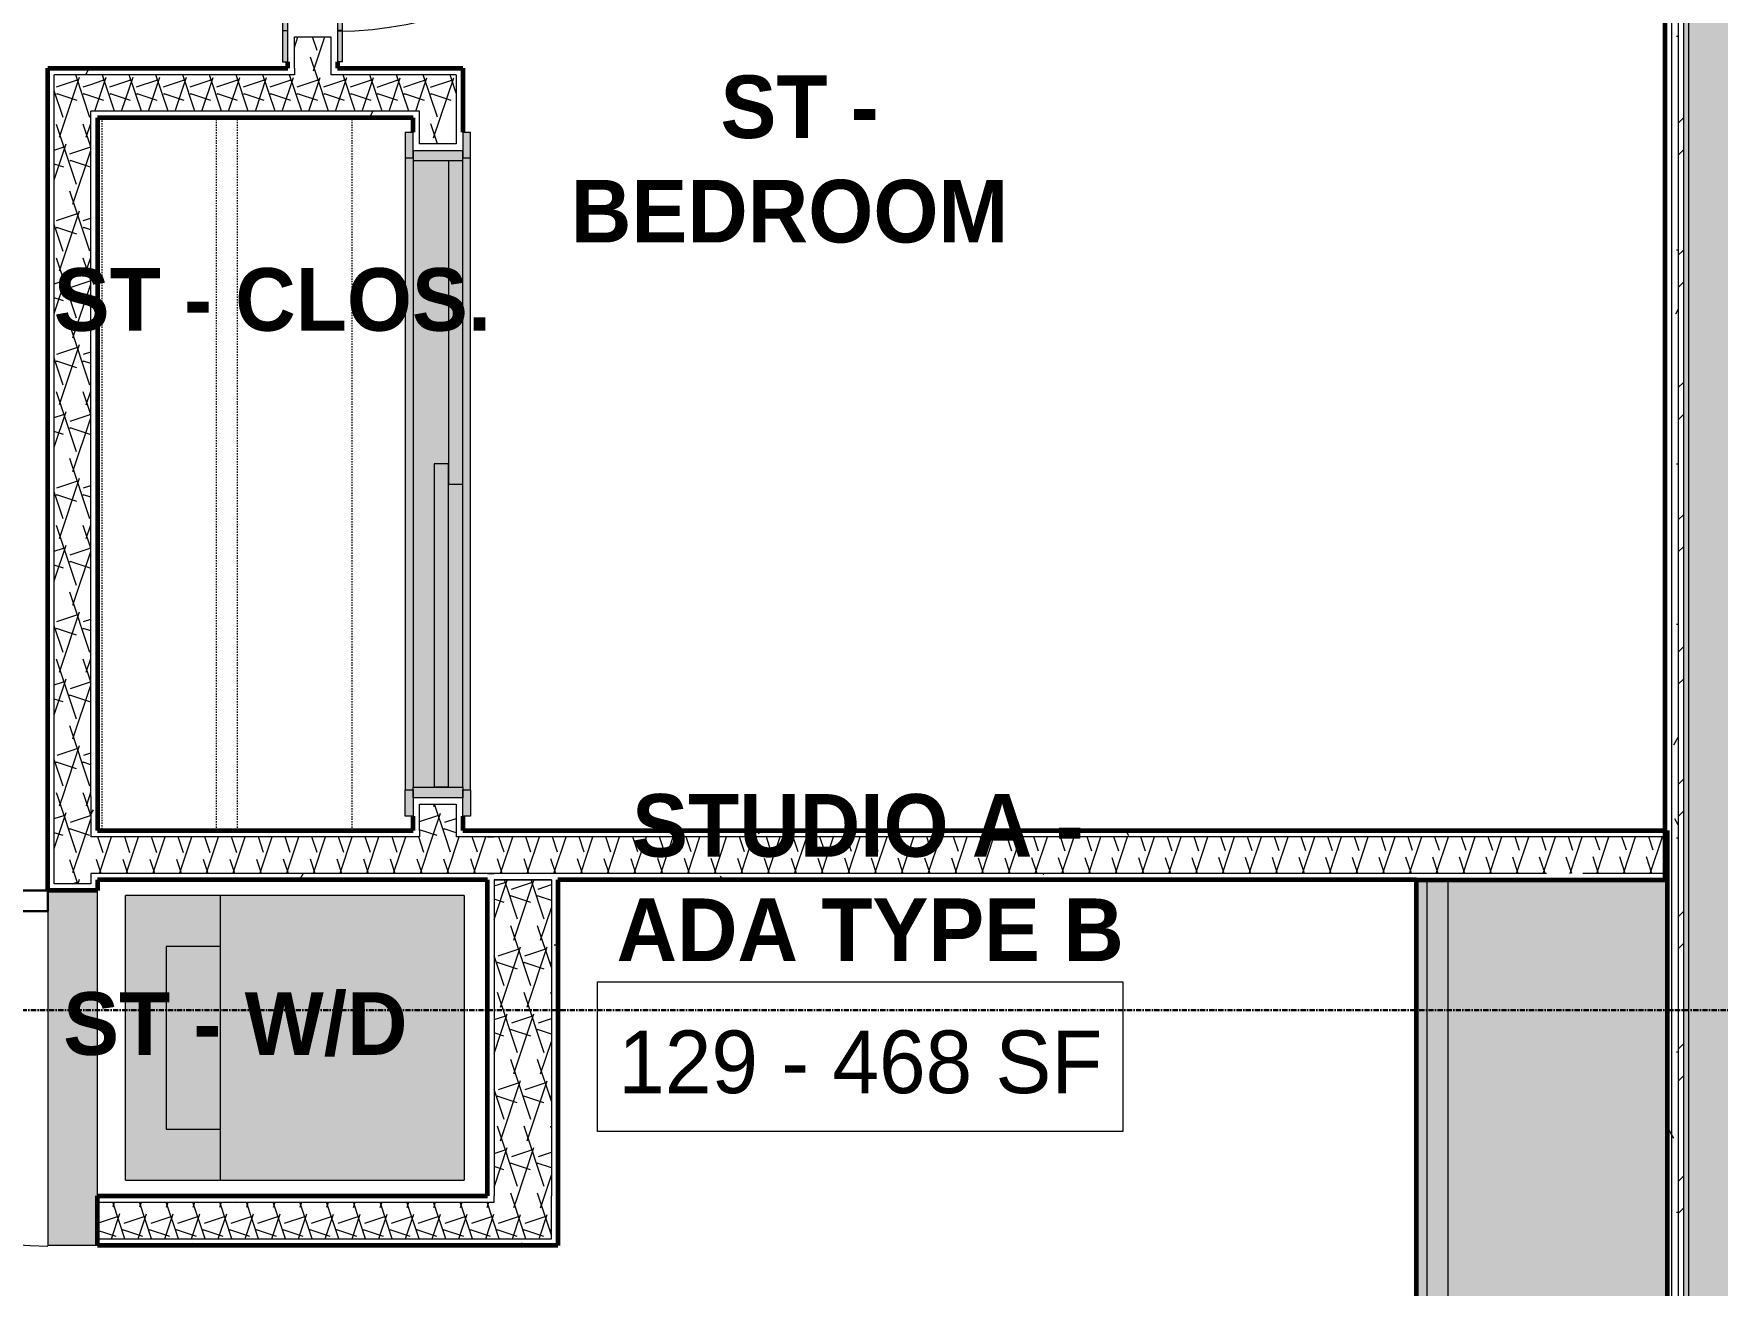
# Model space of a CAD drawing. Header units: inches. Extents: x -4110 to -1807, y 9775 to 11251.
# Drawn here: x -3096.2 to -2935, y 10140.8 to 10260.7 of the extents above; entities that cross this region are included whole.
import ezdxf

# ---------------------------------------------------------------- set-up
doc = ezdxf.new("R2010")
doc.units = ezdxf.units.IN
doc.header["$MEASUREMENT"] = 0
doc.linetypes.add('Dash', pattern=[0.25, 0.125, -0.125])
doc.linetypes.add('Grid Line 1_2_', pattern=[0.8749999999999999, 0.4999999999999999, -0.125, 0.125, -0.125])
for name, color, linetype, lineweight in [('0-1', 7, 'Continuous', 5), ('0-2', 7, 'Continuous', 9), ('A-AREA-IDEN', 2, 'Continuous', 9), ('A-DOOR', 31, 'Continuous', 18), ('A-DOOR-3', 7, 'Continuous', 9), ('A-DOOR-4', 50, 'Continuous', 30), ('A-DOOR-FRAM-1', 31, 'Continuous', 18), ('A-DOOR-FRAM-2', 7, 'Continuous', 9), ('A-WALL', 113, 'Continuous', 18), ('A-WALL-1', 8, 'Continuous', 5), ('A-WALL-5', 250, 'Continuous', 60), ('A-WALL-6', 10, 'Continuous', 18), ('A-WALL-PATT-1', 7, 'Continuous', 9), ('A-WALL-PATT-2', 253, 'Continuous', 9), ('A-WALL-PATT-4', 111, 'Continuous', 9), ('I-WALL-4', 2, 'Continuous', 5), ('I-WALL-5', 2, 'Continuous', 60), ('P-SANR-FIXT-1', 135, 'Continuous', 9), ('P-SANR-FIXT-2', 7, 'Continuous', 9), ('Q-CASE-1', 7, 'Continuous', 9), ('Q-CASE-6', 253, 'Continuous', 9), ('Q-CASE-7', 250, 'Continuous', 60), ('Q-CASE-HDLN-1', 7, 'Dash', 9), ('S-GRID-1', 1, 'Grid Line 1_2_', 30)]:
    doc.layers.add(name, color=color, linetype=linetype, lineweight=lineweight)
doc.styles.add('Century Gothic', font='ufonts.com_century-gothic.ttf', dxfattribs={"height": 5.999999999999996})
doc.styles.add('Century Gothic_B', font='GOTHICB.TTF', dxfattribs={"height": 5.999999999999996})
pattern_1 = [(0, (0, 0), (20.48, 5.12), [0.845, -14.515, 0.845, -14.515, -81.92]), (0, (0, 0), (20.48, 5.12), [-30.72, 0.845, -29.875, 0.845, -14.515, -35.84]), (0, (0, 0), (20.48, 5.12), [-76.8, 0.845, -9.395, 0.845, -24.755]), (120, (7.68, 2.56), (-14.67405006737632, 15.1762002695053), [0.8449999999999999, -14.515, 0.8449999999999999, -14.515, -81.91999999999999]), (120, (7.68, 2.56), (-14.67405006737632, 15.1762002695053), [-30.72, 0.8449999999999999, -29.875, 0.8449999999999999, -14.515, -35.84]), (120, (7.68, 2.56), (-14.67405006737632, 15.1762002695053), [-76.79999999999998, 0.8449999999999999, -9.394999999999998, 0.8449999999999999, -24.755]), (240, (10.24, 12.8), (-5.805949932623669, -20.2962002695053), [0.845, -14.515, 0.845, -14.515, -81.92]), (240, (10.24, 12.8), (-5.805949932623669, -20.2962002695053), [-30.72, 0.845, -29.875, 0.845, -14.515, -35.84]), (240, (10.24, 12.8), (-5.805949932623669, -20.2962002695053), [-76.8, 0.845, -9.395, 0.845, -24.755])]
pattern_2 = [(161.57, (0.32, 0.32), (-2.560496184573631, -0.0005373861552858683), [0, -18.214, 2.022, 0]), (18.43, (-0.32, 0.32), (-2.560496184573631, 0.0005373861552860904), [0, -18.214, 2.022, 0]), (108.43, (0.32, 0.32), (1.279220909290681, -6.400876726295667), [6.069999999999999, -14.166]), (71.57, (-0.32, 0.32), (1.279220909290681, 6.400876726295667), [6.07, -14.166])]

# ---------------------------------------------------------------- blocks, each defined once
blk = doc.blocks.new('SLIDING - FLUSH - SLIDING - FLUSH - 5-0 x 6-8-3934327-ENLARGED RCP - 1ST FLOOR PLAN - WEST')
at = {"layer": 'A-DOOR'}
for points in [[(-30.25000000001188, 3.000000000044337), (-32.75000000001182, 2.999999999998465), (-32.7500000000125, 2.249999999996418), (-30.25000000001256, 2.250000000044167)], [(30.24999999998834, 2.375000001233843), (30.24999999998886, 2.999999999996418), (-30.25000000001188, 3.000000000044337), (-30.25000000001256, 2.250000000044167), (30.24999999998817, 2.249999999948499)], [(0.9999999999890291, 2.24999999986818), (-30.0000000000121, 2.249999999892736), (-30.00000000001313, 0.8750000000440535), (0.9999999999880059, 0.8750000000194972)], [(32.74999999998828, 2.375000001231967), (32.74999999998879, 2.999999999994543), (30.24999999998886, 2.999999999996418), (30.24999999998817, 2.249999999948499), (32.74999999998811, 2.249999999946624)], [(29.99999999999096, 0.8749999999964756), (-1.00000000001188, 0.875000000021032), (-1.000000000012903, -0.5000000000036379), (29.99999999998994, -0.5000000000281942)], [(-30.25000000001256, -3.250000000041893), (-30.25000000001205, -2.500000000155637), (-32.75000000001199, -2.500000000156148), (-32.7500000000125, -3.250000000041893), (-31.00000000001631, -3.250000000041382)], [(30.24999999998817, -3.250000000089812), (30.24999999998868, -2.500000000203556), (-30.25000000001205, -2.500000000155637), (-30.25000000001256, -3.250000000041893), (30.13938162444162, -3.250000000089642)], [(32.74999999998811, -3.250000000091688), (32.74999999998862, -2.500000000205432), (30.24999999998868, -2.500000000203556), (30.24999999998817, -3.250000000089812), (30.99999999998766, -3.250000000090324)]]:
    blk.add_hatch(color=256, dxfattribs=at).paths.add_polyline_path(points, flags=0)
at = {"layer": 'A-DOOR-FRAM-1'}
for points in [[(-30.0000000000121, 2.249999999892736), (-31.0000000000129, 2.249999999893418), (-31.00000000001665, -2.500000000041382), (-30.00000000001586, -2.500000000042064), (-30.00000000001313, 0.8749999999964756)], [(30.99999999999107, 2.249999999844476), (29.99999999999198, 2.249999999845158), (29.99999999998823, -2.500000000089642), (30.99999999998732, -2.500000000042575)]]:
    blk.add_hatch(color=256, dxfattribs=at).paths.add_polyline_path(points, flags=0)
h = blk.add_hatch(color=256, dxfattribs=at)
h.paths.add_polyline_path([(29.99999999998994, -0.5000000000281942), (-1.000000000012903, -0.5000000000036379), (-1.00000000001188, 0.875000000021032), (-30.00000000001313, 0.8750000000440535), (-30.00000000001586, -2.500000000042064), (29.99999999998823, -2.500000000089642)], flags=0)
h.paths.add_polyline_path([(29.99999999999096, 0.8749999999964756), (29.99999999999198, 2.249999999845158), (0.9999999999890291, 2.24999999986818), (0.9999999999880059, 0.8750000000194972), (9.606072186692414, 0.875000000012676)], flags=0)
at = {"layer": 'A-DOOR-3'}
for p, q in [((-32.75000000000011, 2.250000000000026), (-32.75000000000011, 3.000000000000026)), ((-30.25000000000011, 3.000000000000027), (-32.75000000000011, 3.000000000000027)), ((-32.75000000000011, 2.250000000000026), (-30.25000000000011, 2.250000000000026)), ((30.24999999999988, 3.000000000000025), (-30.25000000000011, 3.000000000000026)), ((-30.25000000000012, 3.000000000000025), (-30.25000000000012, 2.250000000000026)), ((0.9999999999999057, 2.250000000000026), (-30.00000000000012, 2.250000000000026)), ((-30.00000000000012, 2.250000000000026), (-30.00000000000012, 0.8750000000000002)), ((0.9999999999999057, 2.250000000000026), (0.9999999999999057, 0.8750000000000002)), ((30.24999999999989, 2.250000000000026), (30.24999999999989, 3.000000000000026)), ((30.24999999999988, 3.000000000000026), (32.74999999999988, 3.000000000000026)), ((32.74999999999988, 2.250000000000026), (30.24999999999988, 2.250000000000026)), ((32.74999999999988, 3.000000000000026), (32.74999999999988, 2.250000000000026)), ((-30.00000000000012, 0.8750000000000002), (0.9999999999999057, 0.8750000000000002)), ((29.99999999999989, 0.8750000000000002), (-1.000000000000092, 0.8750000000000002)), ((-1.000000000000095, 0.8750000000000002), (-1.000000000000095, -0.4999999999999985)), ((29.99999999999989, 0.8750000000000002), (29.99999999999989, -0.4999999999999985)), ((-1.000000000000095, -0.4999999999999985), (29.99999999999989, -0.4999999999999985)), ((-32.75000000000009, -3.250000000038348), (-32.75000000000009, -2.500000000038348)), ((-30.25000000000008, -2.500000000038153), (-32.75000000000009, -2.500000000038137)), ((-30.25000000000009, -2.500000000038349), (-30.25000000000009, -3.250000000038348)), ((30.2499999999999, -2.500000000038544), (32.7499999999999, -2.50000000003856)), ((30.2499999999999, -3.250000000038544), (30.24999999999991, -2.500000000038544)), ((32.7499999999999, -2.50000000003856), (32.7499999999999, -3.25000000003856)), ((-32.7500000000001, -3.250000000038137), (-30.25000000000009, -3.250000000038153)), ((-30.25000000000009, -3.250000000038349), (30.2499999999999, -3.250000000038544)), ((32.7499999999999, -3.25000000003856), (30.2499999999999, -3.250000000038544))]:
    blk.add_line(p, q, dxfattribs=at)
at = {"layer": 'A-DOOR-FRAM-2'}
for p, q in [((-30.00000000000009, 2.249999999999958), (-31.00000000000009, 2.249999999999958)), ((-31.0000000000001, -2.500000000038503), (-31.0000000000001, 2.249999999999958)), ((-30.00000000000008, 2.249999999999958), (-30.00000000000008, -2.500000000038503)), ((29.99999999999988, 2.249999999999958), (0.9999999999998898, 2.249999999999958)), ((29.99999999999988, -2.500000000038503), (29.99999999999988, 2.249999999999958)), ((29.99999999999988, 2.249999999999958), (30.9999999999999, 2.249999999999958)), ((30.9999999999999, 2.249999999999958), (30.9999999999999, -2.500000000038503)), ((-31.0000000000001, -2.500000000038503), (-30.00000000000008, -2.500000000038503)), ((-30.00000000000008, -2.500000000038503), (29.99999999999988, -2.500000000038503)), ((30.9999999999999, -2.500000000038503), (29.99999999999988, -2.500000000038503))]:
    blk.add_line(p, q, dxfattribs=at)
blk = doc.blocks.new('SWING - SINGLE - FLUSH - SWING - FLUSH - 2-10 x 6-8 - PRIVACY-3983845-ENLARGED RCP - 1ST FLOOR PLAN - WEST')
at = {"layer": 'A-DOOR-FRAM-1'}
for points in [[(-19.99999999998624, 2.375000000003638), (-16.99999999998718, 2.375000000003638), (-16.99999999998718, 2.875000000004035), (-19.99999999998624, 2.875000000004035)], [(-16.99999999998658, 2.375000000003638), (17.00000000001404, 2.375000000004064), (17.00000000001404, 2.875000000004462), (-16.99999999998658, 2.875000000004035)], [(17.00000000001344, 2.375000000004064), (20.00000000001378, 2.375000000004064), (20.00000000001378, 2.875000000004035), (17.00000000001344, 2.875000000004462)], [(-19.99999999998616, -2.874999999996021), (-16.99999999998709, -2.874999999996447), (-16.99999999998709, -2.374999999996646), (-19.99999999998616, -2.374999999996646)], [(-16.9999999999865, -2.874999999996447), (17.00000000001412, -2.874999999996021), (17.00000000001412, -2.374999999995367), (-16.9999999999865, -2.374999999996646)], [(17.00000000001353, -2.874999999996021), (20.00000000001387, -2.874999999996021), (20.00000000001387, -2.374999999995367), (17.00000000001353, -2.374999999995367)]]:
    blk.add_hatch(color=256, dxfattribs=at).paths.add_polyline_path(points, flags=0)
at = {"layer": 'A-DOOR-3'}
blk.add_arc((17.00000000000095, -2.374999999999438), 34.06659275674494, 179.9999999999998, 266.6343130016129, dxfattribs=at)
at = {"layer": 'A-DOOR-4'}
for p, q in [((15, -2.374999999999781), (15, -36.3828335395518)), ((17.00000000000095, -2.374999999999781), (15, -2.374999999999781)), ((17.00000000000095, -2.374999999999781), (17.00000000000095, -36.3828335395518)), ((17.00000000000095, -36.3828335395518), (15, -36.3828335395518))]:
    blk.add_line(p, q, dxfattribs=at)
at = {"layer": 'A-DOOR-FRAM-2'}
for p, q in [((-16.99999999999996, 2.875000000000138), (-19.99999999999936, 2.875000000000143)), ((-19.99999999999936, 2.875000000000143), (-19.99999999999936, 2.375000000000144)), ((-19.99999999999936, 2.375000000000144), (-16.99999999999996, 2.375000000000138)), ((17.00000000000042, 2.875000000000075), (-16.99999999999996, 2.875000000000138)), ((-16.99999999999996, 2.875000000000138), (-16.99999999999996, 2.375000000000138)), ((-16.99999999999996, 2.375000000000138), (17.00000000000042, 2.375000000000075)), ((20.00000000000058, 2.875000000000069), (17.00000000000042, 2.875000000000075)), ((17.00000000000042, 2.875000000000075), (17.00000000000042, 2.375000000000075)), ((17.00000000000042, 2.375000000000075), (20.00000000000058, 2.375000000000069)), ((20.00000000000058, 2.875000000000069), (20.00000000000058, 2.375000000000069)), ((-16.99999999999998, -2.374999999999861), (-19.99999999999934, -2.374999999999855)), ((-19.99999999999934, -2.874999999999855), (-19.99999999999934, -2.374999999999855)), ((-19.99999999999934, -2.874999999999855), (-16.99999999999998, -2.874999999999861)), ((17.00000000000001, -2.374999999999924), (-16.99999999999998, -2.374999999999861)), ((-16.99999999999998, -2.874999999999861), (-16.99999999999998, -2.374999999999861)), ((-16.99999999999998, -2.874999999999861), (17.00000000000001, -2.874999999999924)), ((20.0000000000006, -2.37499999999993), (17.00000000000001, -2.374999999999924)), ((17.00000000000001, -2.874999999999924), (17.00000000000001, -2.374999999999924)), ((17.00000000000001, -2.874999999999924), (20.0000000000006, -2.87499999999993)), ((20.0000000000006, -2.87499999999993), (20.0000000000006, -2.37499999999993))]:
    blk.add_line(p, q, dxfattribs=at)
blk = doc.blocks.new('OD_CW_Closet - OD_CW_Closet-3786619-ENLARGED RCP - 1ST FLOOR PLAN - WEST')
at = {"layer": 'Q-CASE-HDLN-1'}
for p, q in [((68.9877049180287, 24.00000000000016), (0.7377049180327829, 24.00000000000016)), ((0.7377049180327883, 13.00000000000012), (68.9877049180287, 13.00000000000012)), ((0.7377049180327883, 11.00000000000012), (68.9877049180287, 11.00000000000012)), ((0.7377049180327883, 1.239008895481674e-13), (68.9877049180287, 1.239008895481674e-13))]:
    blk.add_line(p, q, dxfattribs=at)
blk = doc.blocks.new('SWING - SINGLE - FLUSH - SWING - OFFSET PIVOT - 34_ x 80_ - DRYWALL FRAME-3983855-ENLARGED RCP - 1ST FLOOR PLAN - WEST')
at = {"layer": 'A-DOOR-3'}
blk.add_arc((17.00000000000095, 2.374999999999438), 34.06659275674494, 93.36568699838679, 179.9999999999998, dxfattribs=at)
at = {"layer": 'A-DOOR-4'}
for p, q in [((15, 2.374999999999781), (15, 36.3828335395518)), ((17.00000000000095, 36.3828335395518), (15, 36.3828335395518)), ((17.00000000000095, 2.374999999999781), (17.00000000000095, 36.3828335395518)), ((17.00000000000095, 2.374999999999781), (15, 2.374999999999781))]:
    blk.add_line(p, q, dxfattribs=at)
blk = doc.blocks.new('Stacked Washer and Dryer - 26_x25_ - Private-3627842-ENLARGED RCP - 1ST FLOOR PLAN - WEST')
at = {"layer": 'P-SANR-FIXT-1'}
blk.add_hatch(color=256, dxfattribs=at).paths.add_polyline_path([(29.03759932004635, 13.62499999998982), (3.751665644813328e-12, 13.62499999999238), (1.364242052659392e-12, -13.62500000001063), (32.43750000000392, -13.62500000001353), (32.4375000000063, 13.62499999998948)], flags=0)
at = {"layer": 'P-SANR-FIXT-2'}
for p, q in [((32.43750000000041, 13.62500000000033), (2.451372438372345e-13, 13.62500000000033)), ((2.478017790963349e-13, -13.62499999999967), (2.478017790963349e-13, 13.62500000000033)), ((23.34375000000077, -13.62499999999893), (23.34375000000077, 13.62500000000107)), ((32.43750000000041, 13.62500000000033), (32.43750000000041, -13.62499999999967)), ((28.53125000000077, 8.749999999999943), (23.34375000000077, 8.749999999999943)), ((28.53125000000077, -8.750000000000055), (28.53125000000077, 8.749999999999943)), ((23.34375000000077, -8.750000000000055), (28.53125000000077, -8.750000000000055)), ((2.478017790963349e-13, -13.62499999999967), (32.43750000000041, -13.62499999999967))]:
    blk.add_line(p, q, dxfattribs=at)
blk = doc.blocks.new('OD_CW_Base Cabinet - OD_CW_Base Cabinet-3857769-ENLARGED RCP - 1ST FLOOR PLAN - WEST')
at = {"layer": 'Q-CASE-6'}
for points in [[(0.7377049180487915, -0.9999999999840837), (162.6877049180657, -0.999999999997044), (162.6877049180657, 2.899014361901208e-12), (0.7377049180487915, 1.585931386216543e-11)], [(0.7377049180440166, -2.999999999982435), (162.6877049180655, -2.999999999995395), (162.6877049180657, -0.999999999997044), (0.7377049180441871, -0.9999999999840837)], [(0.737704918043164, -14.4315914916765), (0.7377049180424818, -23.99999999999676), (162.6877049180655, -24.00000000000972), (162.6877049180672, -2.999999999995395), (0.7377049180441871, -2.999999999982435)]]:
    blk.add_hatch(color=256, dxfattribs=at).paths.add_polyline_path(points, flags=0)
at = {"layer": 'Q-CASE-1'}
for p, q in [((0.7377049180333358, -1.41961309018274e-13), (0.7377049180333344, -1.000000000000142)), ((162.687704918054, -3.707023102031731e-13), (0.7377049180333372, -1.41961309018274e-13)), ((162.687704918054, -1.000000000000371), (0.7377049180333372, -1.000000000000142)), ((0.7377049180327603, -1.000000000000142), (0.7377049180327575, -2.999999999998592)), ((162.6877049180539, -1.000000000000371), (0.7377049180327616, -1.000000000000142)), ((162.687704918054, -1.000000000000371), (162.687704918054, -3.707034679223397e-13)), ((162.6877049180539, -2.999999999998821), (162.6877049180539, -1.000000000000371)), ((0.7377049180327573, -2.999999999998592), (0.7377049180327276, -24.00000000000016)), ((162.6877049180539, -2.999999999998821), (0.7377049180327616, -2.999999999998592)), ((162.6877049180539, -24.00000000000039), (162.6877049180539, -2.999999999998822)), ((162.6877049180539, -24.00000000000039), (0.737704918032719, -24.00000000000016))]:
    blk.add_line(p, q, dxfattribs=at)
at = {"layer": 'Q-CASE-7'}
for p, q in [((0.7377049180327883, -24.00000000000016), (0.7377049180327883, -1.225686219186173e-13)), ((0.7377049180327883, -1.212363542890671e-13), (162.687704918054, -1.212363542890671e-13)), ((162.687704918054, -1.212363542890671e-13), (162.687704918054, -24.00000000000016)), ((162.687704918054, -24.00000000000016), (0.7377049180327829, -24.00000000000016))]:
    blk.add_line(p, q, dxfattribs=at)
blk = doc.blocks.new('CTR - 1st Phase - Unit Layouts_rvt-1-ENLARGED RCP - 1ST FLOOR PLAN - WEST')
at = {"layer": 'A-WALL-1'}
blk.add_hatch(color=256, dxfattribs=at).paths.add_polyline_path([(-3090.148736680982, 10144.66439610956), (-3090.148736680966, 10178.66439611037), (-3094.898736680982, 10178.66439611037), (-3094.898736680982, 10144.66439610956)], flags=0)
at = {"layer": 'A-WALL-PATT-1'}
h = blk.add_hatch(dxfattribs=at)
h.set_pattern_fill('FP_1', color=256, style=0, pattern_type=2)
h.set_pattern_definition(pattern_1)
h.paths.add_polyline_path([(-3071.898736679852, 10257.41439611028), (-3071.273736679831, 10257.43580021987), (-3071.273736679831, 10260.41439611044), (-3069.523736679832, 10260.41439611044), (-3069.523736679832, 10261.03939611044), (-3071.898736679852, 10261.03939611044), (-3071.898736679852, 10258.03939611044)], flags=0)
h.paths.add_polyline_path([(-3069.523736679853, 10295.03939611044), (-3069.523736679853, 10295.66439611044), (-3071.273736679859, 10295.66439611044), (-3071.273736679859, 10306.41439611046), (-3069.523736679858, 10306.41439611046), (-3069.523736679859, 10307.03939611046), (-3071.898736679852, 10307.03939611046), (-3071.898736679852, 10295.03939611044), (-3071.273736679859, 10295.03939611044)], flags=0)
h.paths.add_polyline_path([(-3071.898736679879, 10341.03939611047), (-3069.523736679887, 10341.03939611047), (-3069.523736679887, 10341.66439611047), (-3071.273736679887, 10341.66439611047), (-3071.273736679887, 10356.03480631343), (-3071.898736679888, 10356.03480631343), (-3071.898736679879, 10341.66439611047)], flags=0)
h = blk.add_hatch(dxfattribs=at)
h.set_pattern_fill('FP_1', color=256, style=0, pattern_type=2)
h.set_pattern_definition(pattern_1)
h.paths.add_polyline_path([(-3067.773736679831, 10257.41439611028), (-3067.148736679833, 10257.41439611029), (-3067.148736679833, 10261.03939611044), (-3069.523736679832, 10261.03939611044), (-3069.523736679832, 10260.41439611044), (-3067.773736679831, 10260.41439611044), (-3067.773736679831, 10257.46827542063)], flags=0)
h.paths.add_polyline_path([(-3067.148736679833, 10295.03939611044), (-3067.148736679833, 10299.28939611049), (-3067.773736679857, 10299.26061321575), (-3067.773736679857, 10295.66439611042), (-3069.523736679853, 10295.66439611044), (-3069.523736679853, 10295.03939611044), (-3067.773736679857, 10295.03939611044)], flags=0)
h.paths.add_polyline_path([(-3067.773736679857, 10302.78939611049), (-3067.148736679833, 10302.78939611049), (-3067.148736679833, 10307.03939611046), (-3069.523736679859, 10307.03939611046), (-3069.523736679858, 10306.41439611046), (-3067.773736679859, 10306.41439611046), (-3067.773736679857, 10303.41439611049)], flags=0)
h.paths.add_polyline_path([(-3067.773736679879, 10341.03939611047), (-3067.14873667986, 10341.03939611047), (-3067.174595017488, 10355.44025444385), (-3067.773736679879, 10356.03480631343), (-3067.773736679879, 10341.66439611047), (-3069.523736679887, 10341.66439611047), (-3069.523736679887, 10341.03939611047)], flags=0)
h = blk.add_hatch(dxfattribs=at)
h.set_pattern_fill('FP_1', color=256, style=0, pattern_type=2)
h.set_pattern_definition(pattern_1)
h.paths.add_polyline_path([(-3094.898736680253, 10187.65980631317), (-3094.273736680254, 10187.65980631317), (-3094.273736680254, 10257.41439611028), (-3094.898736680253, 10257.41439611028), (-3094.898736680253, 10249.99994279922)], flags=0)
h = blk.add_hatch(dxfattribs=at)
h.set_pattern_fill('FP_1', color=256, style=0, pattern_type=2)
h.set_pattern_definition(pattern_1)
h.paths.add_polyline_path([(-3094.273736680254, 10256.78939611027), (-3071.273736679831, 10256.78939611028), (-3071.273736679831, 10257.41439611028), (-3094.273736680254, 10257.41439611028)], flags=0)
h.paths.add_polyline_path([(-3066.648736679833, 10256.78939611028), (-3055.77373668025, 10256.78939611028), (-3055.77373668025, 10257.41439611029), (-3067.773736679831, 10257.41439611028), (-3067.773736679831, 10256.78939611028), (-3067.148736679833, 10256.78939611028)], flags=0)
h = blk.add_hatch(dxfattribs=at)
h.set_pattern_fill('FP_1', color=256, style=0, pattern_type=2)
h.set_pattern_definition(pattern_1)
h.paths.add_polyline_path([(-3090.148736680253, 10187.65980631317), (-3090.148736680253, 10253.28939611028), (-3090.773736680252, 10253.28939611028), (-3090.773736680252, 10187.65980631317)], flags=0)
h = blk.add_hatch(dxfattribs=at)
h.set_pattern_fill('FP_1', color=256, style=0, pattern_type=2)
h.set_pattern_definition(pattern_1)
h.paths.add_polyline_path([(-3067.2214371475, 10252.66439611027), (-3059.898736680253, 10252.66439611027), (-3059.898736680253, 10253.28939611028), (-3090.148736680253, 10253.28939611028), (-3090.148736680253, 10252.66439611028), (-3067.773736679831, 10252.66439611027)], flags=0)
h = blk.add_hatch(dxfattribs=at)
h.set_pattern_fill('FP_1', color=256, style=0, pattern_type=2)
h.set_pattern_definition(pattern_1)
h.paths.add_polyline_path([(-3092.523736680962, 10178.66439611037), (-3090.148736680966, 10178.66439611037), (-3090.148736680966, 10180.2893961105), (-3090.773736680252, 10180.2893961105), (-3090.773736680964, 10179.28939611036), (-3092.523736680962, 10179.28939611036)], flags=0)
h.paths.add_polyline_path([(-3090.148736680966, 10183.78939611052), (-3090.148736680966, 10187.65980631301), (-3090.773736680252, 10187.65980631301), (-3090.773736680252, 10183.78939611052)], flags=0)
h = blk.add_hatch(dxfattribs=at)
h.set_pattern_fill('FP_1', color=256, style=0, pattern_type=2)
h.set_pattern_definition(pattern_1)
h.paths.add_polyline_path([(-3052.773736676416, 10183.78939611049), (-3052.773736676416, 10184.41439611053), (-3055.773736680198, 10184.41439611052), (-3055.773736680198, 10183.78939611052), (-3054.39873668005, 10183.78939611049)], flags=0)
h.paths.add_polyline_path([(-3084.061335998856, 10183.78939611052), (-3059.273736680199, 10183.78939611052), (-3059.273736680199, 10184.41439611052), (-3090.148736680253, 10184.41439611052), (-3090.148736680253, 10183.78939611052), (-3087.461236678816, 10183.78939611052)], flags=0)
h = blk.add_hatch(dxfattribs=at)
h.set_pattern_fill('FP_1', color=256, style=0, pattern_type=2)
h.set_pattern_definition(pattern_1)
h.paths.add_polyline_path([(-2949.342145188012, 10183.78939611057), (-2939.961236679719, 10183.79043893593), (-2939.961236679719, 10184.41439611049), (-3052.773736676416, 10184.41439611049), (-3052.773736676416, 10183.78939611057), (-2951.336236679764, 10183.78939611057)], flags=0)
h = blk.add_hatch(dxfattribs=at)
h.set_pattern_fill('FP_1', color=256, style=0, pattern_type=2)
h.set_pattern_definition(pattern_1)
h.paths.add_polyline_path([(-3067.2214371475, 10179.6643961105), (-3052.773736676416, 10179.6643961105), (-3052.773736676416, 10180.28939611049), (-3090.148736680966, 10180.2893961105), (-3090.148736680966, 10179.6643961105), (-3084.061335998856, 10179.6643961105)], flags=0)
h = blk.add_hatch(dxfattribs=at)
h.set_pattern_fill('FP_1', color=256, style=0, pattern_type=2)
h.set_pattern_definition(pattern_1)
h.paths.add_polyline_path([(-3052.773736676416, 10179.6643961105), (-2951.336236679764, 10179.66439611053), (-2951.336236679764, 10180.28939611049), (-3052.773736676416, 10180.28939611049)], flags=0)
h.paths.add_polyline_path([(-2939.961236679719, 10179.66439611053), (-2939.961236679719, 10180.28939611056), (-2947.586236679771, 10180.28939611056), (-2947.586236679764, 10179.66439611053), (-2942.886488609292, 10179.66439611053)], flags=0)
h = blk.add_hatch(dxfattribs=at)
h.set_pattern_fill('FP_1', color=256, style=0, pattern_type=2)
h.set_pattern_definition(pattern_1)
h.paths.add_polyline_path([(-3046.023736676402, 10145.28939610956), (-3046.023736676415, 10179.6643961105), (-3046.648736676404, 10179.6643961105), (-3046.648736676404, 10145.28939610956)], flags=0)
h = blk.add_hatch(dxfattribs=at)
h.set_pattern_fill('FP_1', color=256, style=0, pattern_type=2)
h.set_pattern_definition(pattern_1)
h.paths.add_polyline_path([(-3084.061335998856, 10148.78939610956), (-3052.148736676404, 10148.78939610956), (-3052.148736676404, 10149.41439610956), (-3090.148736680982, 10149.41439610956), (-3090.148736680982, 10148.78939610956), (-3087.461236678816, 10148.78939610956)], flags=0)
h = blk.add_hatch(dxfattribs=at)
h.set_pattern_fill('FP_1', color=256, style=0, pattern_type=2)
h.set_pattern_definition(pattern_1)
h.paths.add_polyline_path([(-3061.523736678813, 10144.66439610956), (-3046.023736676402, 10144.66439610956), (-3046.023736676402, 10145.28939610956), (-3090.148736680982, 10145.28939610956), (-3090.148736680982, 10144.66439610956), (-3084.061335998856, 10144.66439610956)], flags=0)
at = {"layer": 'A-WALL-PATT-2'}
h = blk.add_hatch(dxfattribs=at)
h.set_pattern_fill('FP_2', color=256, style=0, pattern_type=2)
h.set_pattern_definition(pattern_2)
h.paths.add_polyline_path([(-3069.523736679832, 10256.78939611028), (-3067.773736679831, 10256.78939611028), (-3067.773736679831, 10260.41439611044), (-3071.273736679831, 10260.41439611044), (-3071.273736679831, 10256.78939611028)], flags=0)
h.paths.add_polyline_path([(-3067.773736679857, 10295.66439611044), (-3067.773736679857, 10306.41439611046), (-3071.273736679859, 10306.41439611046), (-3071.273736679859, 10295.66439611044), (-3069.523736679854, 10295.66439611044)], flags=0)
h.paths.add_polyline_path([(-3069.523736679887, 10341.66439611047), (-3067.773736679879, 10341.66439611047), (-3067.77373668402, 10356.03480631343), (-3071.273736679887, 10356.03480631343), (-3071.273736679887, 10341.66439611047)], flags=0)
h = blk.add_hatch(dxfattribs=at)
h.set_pattern_fill('FP_2', color=256, style=0, pattern_type=2)
h.set_pattern_definition(pattern_2)
h.paths.add_polyline_path([(-3094.273736680254, 10187.65980631317), (-3090.773736680252, 10187.65980631317), (-3090.773736680252, 10256.78939611027), (-3094.273736680254, 10256.78939611027), (-3094.273736680254, 10249.99994279922)], flags=0)
h = blk.add_hatch(dxfattribs=at)
h.set_pattern_fill('FP_2', color=256, style=0, pattern_type=2)
h.set_pattern_definition(pattern_2)
h.paths.add_polyline_path([(-3067.2214371475, 10253.28939611028), (-3059.273736680253, 10253.28939611029), (-3059.273736680253, 10256.78939611028), (-3090.773736680252, 10256.76799200069), (-3090.773736680252, 10253.28939611028), (-3071.898736679852, 10253.28939611028)], flags=0)
h = blk.add_hatch(dxfattribs=at)
h.set_pattern_fill('FP_2', color=256, style=0, pattern_type=2)
h.set_pattern_definition(pattern_2)
h.paths.add_polyline_path([(-3059.273736680199, 10183.78939611052), (-3055.773736680198, 10183.78939611052), (-3055.773736680199, 10186.91439611042), (-3059.273736680199, 10186.91439611042), (-3059.273736680199, 10184.41439611052)], flags=0)
h.paths.add_polyline_path([(-3057.523736680251, 10250.16439611042), (-3055.77373668025, 10250.16439611042), (-3055.77373668025, 10256.78939611028), (-3059.273736680253, 10256.78939611028), (-3059.273736680253, 10250.16439611042)], flags=0)
h = blk.add_hatch(dxfattribs=at)
h.set_pattern_fill('FP_2', color=256, style=0, pattern_type=2)
h.set_pattern_definition(pattern_2)
h.paths.add_polyline_path([(-3090.773736680964, 10179.28939611036), (-3090.773736680964, 10187.65980631301), (-3094.273736680254, 10187.65980631301), (-3094.273736680254, 10179.28939611128), (-3092.523736680962, 10179.28939611037)], flags=0)
h = blk.add_hatch(dxfattribs=at)
h.set_pattern_fill('FP_2', color=256, style=0, pattern_type=2)
h.set_pattern_definition(pattern_2)
h.paths.add_polyline_path([(-3052.773736676416, 10180.28939611049), (-3052.148736676418, 10180.28939611056), (-3052.148736676418, 10183.78939611049), (-3090.773736680252, 10183.78939611052), (-3090.773736680252, 10180.2893961109), (-3055.023736678813, 10180.2893961105)], flags=0)
h = blk.add_hatch(dxfattribs=at)
h.set_pattern_fill('FP_2', color=256, style=0, pattern_type=2)
h.set_pattern_definition(pattern_2)
h.paths.add_polyline_path([(-2939.961236679719, 10180.28939611056), (-2939.961236679719, 10183.73263935388), (-2939.773736679938, 10183.78939611057), (-3052.148736676418, 10183.78939611057), (-3052.148736676418, 10180.28939611056), (-2943.767372623322, 10180.28939611056)], flags=0)
h = blk.add_hatch(dxfattribs=at)
h.set_pattern_fill('FP_2', color=256, style=0, pattern_type=2)
h.set_pattern_definition(pattern_2)
h.paths.add_polyline_path([(-3046.648736676404, 10148.78939610956), (-3046.648736676404, 10179.6643961105), (-3052.148736676418, 10179.6643961105), (-3052.148736676404, 10148.78939610956), (-3046.661649899544, 10148.78939610956)], flags=0)
h = blk.add_hatch(dxfattribs=at)
h.set_pattern_fill('FP_2', color=256, style=0, pattern_type=2)
h.set_pattern_definition(pattern_2)
h.paths.add_polyline_path([(-3061.523736678813, 10145.28939610956), (-3046.648736676404, 10145.28939610956), (-3046.648736676404, 10148.78939610956), (-3090.148736680982, 10148.78939610956), (-3090.148736680982, 10145.28939610956), (-3084.061335998856, 10145.28939610956)], flags=0)
at = {"layer": 'A-WALL-5'}
for p, q in [((-3071.898736679828, 10257.41439611027), (-3071.898736679828, 10258.03939611043)), ((-3067.148736679828, 10258.03939611043), (-3067.148736679828, 10257.41439611027)), ((-3094.898736680225, 10187.65980631316), (-3094.89873668025, 10257.41439611026)), ((-3094.89873668025, 10257.41439611026), (-3094.273736680251, 10257.41439611027)), ((-3094.273736680251, 10257.41439611027), (-3090.14873668025, 10257.41439611027)), ((-3090.14873668025, 10257.41439611027), (-3071.898736679828, 10257.41439611027)), ((-3067.148736679828, 10257.41439611027), (-3059.898736680253, 10257.41439611028)), ((-3059.898736680253, 10257.41439611028), (-3055.773736680253, 10257.41439611028)), ((-3055.773736680253, 10257.41439611028), (-3055.148736680253, 10257.41439611028)), ((-3055.148736680253, 10257.41439611028), (-3055.148736680248, 10251.28939611041)), ((-3090.148736680249, 10252.66439611027), (-3090.148736680225, 10187.65980631316)), ((-3059.898736680249, 10252.66439611027), (-3090.148736680249, 10252.66439611026)), ((-3059.898736680248, 10251.28939611041), (-3059.898736680249, 10252.66439611027)), ((-3094.898736680963, 10178.66439611035), (-3094.898736680959, 10187.659806313)), ((-3090.148736680959, 10187.65980631299), (-3090.148736680961, 10184.41439611049)), ((-3059.898736680196, 10184.41439611051), (-3059.898736680197, 10185.78939611041)), ((-3055.148736680197, 10185.78939611041), (-3055.148736680196, 10184.41439611051)), ((-3090.148736680961, 10184.41439611049), (-3059.898736680196, 10184.4143961105)), ((-3055.148736680196, 10184.41439611051), (-3052.773736676415, 10184.41439611051)), ((-3052.773736676415, 10184.41439611048), (-2939.773736679936, 10184.41439611056)), ((-2939.773736679936, 10184.41439611056), (-2939.773736679932, 10179.66439611056)), ((-3090.148736680962, 10179.66439611049), (-3090.148736680963, 10178.66439611035)), ((-3052.773736676413, 10179.66439611051), (-3090.148736680962, 10179.66439611049)), ((-3052.7737366764, 10149.41439610955), (-3052.773736676413, 10179.66439611048)), ((-2963.773736679701, 10179.66439611054), (-3046.023736676413, 10179.66439611049)), ((-3046.023736676413, 10179.66439611049), (-3046.0237366764, 10149.41439610955)), ((-3090.148736680963, 10178.66439611035), (-3094.898736680963, 10178.66439611035)), ((-3090.148736680978, 10144.66439610955), (-3090.148736680976, 10149.41439610955)), ((-3090.148736680976, 10149.41439610955), (-3052.7737366764, 10149.41439610955)), ((-3046.0237366764, 10149.41439610955), (-3046.023736676399, 10145.28939610955)), ((-3046.023736676399, 10145.28939610955), (-3046.023736676398, 10144.66439610955)), ((-3046.023736676398, 10144.66439610955), (-3090.148736680978, 10144.66439610955))]:
    blk.add_line(p, q, dxfattribs=at)
at = {"layer": 'A-WALL-6'}
for p, q in [((-3071.273736679828, 10257.41439611027), (-3071.27373667983, 10260.41439611043)), ((-3071.27373667983, 10260.41439611043), (-3069.523736679829, 10260.41439611043)), ((-3069.523736679829, 10260.41439611043), (-3067.77373667983, 10260.41439611043)), ((-3067.77373667983, 10260.41439611043), (-3067.773736679828, 10257.41439611027)), ((-3094.273736680225, 10187.65980631316), (-3094.273736680251, 10256.78939611026)), ((-3090.77373668025, 10256.78939611026), (-3094.273736680251, 10256.78939611026)), ((-3090.14873668025, 10256.78939611026), (-3090.77373668025, 10256.78939611026)), ((-3071.273736679827, 10256.78939611027), (-3090.14873668025, 10256.78939611026)), ((-3071.273736679828, 10257.41439611027), (-3071.273736679827, 10256.78939611027)), ((-3067.773736679828, 10257.41439611027), (-3067.773736679827, 10256.78939611027)), ((-3059.898736680252, 10256.78939611027), (-3067.773736679827, 10256.78939611027)), ((-3059.273736680252, 10256.78939611027), (-3059.898736680253, 10256.78939611027)), ((-3055.773736680252, 10256.78939611028), (-3059.273736680252, 10256.78939611027)), ((-3055.773736680253, 10256.78939611028), (-3055.773736680247, 10250.16439611041)), ((-3090.773736680225, 10187.65980631316), (-3090.773736680249, 10253.28939611027)), ((-3090.148736680249, 10253.28939611027), (-3090.773736680249, 10253.28939611027)), ((-3059.898736680249, 10253.28939611028), (-3090.148736680249, 10253.28939611027)), ((-3059.27373668025, 10253.28939611028), (-3059.898736680249, 10253.28939611028)), ((-3059.273736680247, 10250.16439611041), (-3059.273736680249, 10253.28939611028)), ((-3057.523736680247, 10250.16439611041), (-3059.273736680247, 10250.16439611041)), ((-3055.773736680247, 10250.16439611041), (-3057.523736680247, 10250.16439611041)), ((-3094.273736680962, 10179.28939611035), (-3094.273736680958, 10187.659806313)), ((-3090.773736680958, 10187.65980631299), (-3090.77373668096, 10183.78939611049)), ((-3059.273736680196, 10184.41439611051), (-3059.273736680198, 10186.91439611041)), ((-3059.273736680198, 10186.91439611041), (-3057.523736680198, 10186.91439611041)), ((-3057.523736680198, 10186.91439611041), (-3055.773736680198, 10186.91439611041)), ((-3055.773736680198, 10186.91439611041), (-3055.773736680196, 10184.41439611051)), ((-3090.148736680961, 10183.78939611049), (-3090.77373668096, 10183.78939611049)), ((-3059.273736680195, 10183.78939611051), (-3090.148736680961, 10183.78939611049)), ((-3059.273736680196, 10184.41439611051), (-3059.273736680195, 10183.7893961105)), ((-3055.773736680196, 10184.41439611051), (-3055.773736680196, 10183.78939611051)), ((-3052.773736676415, 10183.78939611051), (-3055.773736680196, 10183.78939611051)), ((-3052.148736676415, 10183.78939611048), (-3052.773736676415, 10183.78939611048)), ((-3052.773736676415, 10183.78939611051), (-3052.148736676415, 10183.78939611051)), ((-2939.773736679935, 10183.78939611056), (-3052.148736676415, 10183.78939611048)), ((-3092.523736680963, 10179.28939611035), (-3094.273736680962, 10179.28939611035)), ((-3090.773736680962, 10179.28939611035), (-3092.523736680963, 10179.28939611035)), ((-3090.773736680962, 10180.28939611048), (-3090.773736680962, 10179.28939611035)), ((-3090.148736680962, 10180.28939611049), (-3090.773736680962, 10180.28939611049)), ((-3052.773736676413, 10180.28939611051), (-3090.148736680962, 10180.28939611049)), ((-3052.148736676413, 10180.28939611048), (-3052.773736676413, 10180.28939611048)), ((-3052.773736676413, 10180.28939611051), (-3052.148736676414, 10180.28939611051)), ((-2951.336236679761, 10180.28939611055), (-3052.148736676413, 10180.28939611048)), ((-3046.648736676413, 10179.66439611049), (-3052.148736676413, 10179.66439611048)), ((-3052.148736676413, 10179.66439611048), (-3052.1487366764, 10149.41439610955)), ((-3052.148736676413, 10179.66439611048), (-3046.648736676413, 10179.66439611049)), ((-3046.648736676413, 10179.66439611049), (-3046.6487366764, 10149.41439610955)), ((-2947.586236679761, 10180.28939611055), (-2947.836236679761, 10180.28939611055)), ((-2939.773736679933, 10180.28939611056), (-2947.586236679761, 10180.28939611055)), ((-3094.898736680963, 10178.66439611035), (-3094.898736680978, 10144.66439610955)), ((-3090.148736680976, 10149.41439610955), (-3090.148736680963, 10178.66439611035)), ((-3090.148736680976, 10148.78939610955), (-3052.1487366764, 10148.78939610955)), ((-3052.1487366764, 10148.78939610955), (-3052.1487366764, 10149.41439610955)), ((-3046.6487366764, 10148.78939610955), (-3046.6487366764, 10149.41439610955)), ((-3046.648736676399, 10145.28939610955), (-3046.6487366764, 10148.78939610955)), ((-3090.148736680978, 10145.28939610955), (-3046.648736676399, 10145.28939610955)), ((-3090.148736680979, 10144.66439610955), (-3094.898736680979, 10144.66439610955))]:
    blk.add_line(p, q, dxfattribs=at)
at = {"layer": '0-2'}
for name, p, rotation in [('SWING - SINGLE - FLUSH - SWING - FLUSH - 2-10 x 6-8 - PRIVACY-3983845-ENLARGED RCP - 1ST FLOOR PLAN - WEST', (-3069.523736679839, 10278.03939611043), 90.00000000003259), ('OD_CW_Closet - OD_CW_Closet-3786619-ENLARGED RCP - 1ST FLOOR PLAN - WEST', (-3065.735061545363, 10183.67669119244), 90.00000000002066), ('SLIDING - FLUSH - SLIDING - FLUSH - 5-0 x 6-8-3934327-ENLARGED RCP - 1ST FLOOR PLAN - WEST', (-3057.398736680071, 10218.53939611041), 270.0000000000453), ('OD_CW_Base Cabinet - OD_CW_Base Cabinet-3857769-ENLARGED RCP - 1ST FLOOR PLAN - WEST', (-2963.773736679689, 10016.97669119247), 90.0000000000046), ('SWING - SINGLE - FLUSH - SWING - OFFSET PIVOT - 34_ x 80_ - DRYWALL FRAME-3983855-ENLARGED RCP - 1ST FLOOR PLAN - WEST', (-3092.52373668097, 10161.66439611035), 89.99999999997404), ('Stacked Washer and Dryer - 26_x25_ - Private-3627842-ENLARGED RCP - 1ST FLOOR PLAN - WEST', (-3055.02373667881, 10164.53939611012), 180)]:
    blk.add_blockref(name, p, dxfattribs=dict(at, rotation=rotation))
blk = doc.blocks.new('CTR - 1st Phase - Structure_rvt-1-ENLARGED RCP - 1ST FLOOR PLAN - WEST')
at = {"layer": 'S-GRID-1'}
blk.add_line((-1807.144791239921, 10167.18939611053), (-4076.950002061649, 10167.18939611053), dxfattribs=at)

msp = doc.modelspace()

# ---------------------------------------------------------------- hatches: boundary and pattern name
at = {"layer": 'A-WALL-PATT-4'}
h = msp.add_hatch(dxfattribs=at)
h.set_pattern_fill('FP_1', color=256, style=0, pattern_type=2)
h.set_pattern_definition(pattern_1)
h.paths.add_polyline_path([(-2939.336236679713, 10017.08939611054), (-2938.711236679713, 10017.08939611054), (-2938.711236679754, 10374.03939611048), (-2939.33623667971, 10374.03939611052), (-2939.336236679713, 10085.7334672972)], flags=0)
h = msp.add_hatch(dxfattribs=at)
h.set_pattern_fill('FP_3', color=256, style=0, pattern_type=2)
h.set_pattern_definition([(45, (0, 0), (-6.335676759431466, 6.335676759431466), []), (45, (0, 9.6), (-6.335676759431466, 6.335676759431466), [])])
h.paths.add_polyline_path([(-2938.21123667972, 10017.08939611054), (-2938.211236679751, 10374.03939611047), (-2938.711236679754, 10374.03939611052), (-2938.711236679713, 10017.08939611541)], flags=0)
h = msp.add_hatch(dxfattribs=at)
h.set_pattern_fill('FP_2', color=256, style=0, pattern_type=2)
h.set_pattern_definition(pattern_2)
h.paths.add_polyline_path([(-2932.211236679719, 10017.08939611054), (-2932.211236679713, 10374.03939611052), (-2937.71123667972, 10374.01806794765), (-2937.71123667972, 10017.08939611054)], flags=0)
h = msp.add_hatch(dxfattribs=at)
h.set_pattern_fill('FP_1', color=256, style=0, pattern_type=2)
h.set_pattern_definition(pattern_1)
h.paths.add_polyline_path([(-2939.961236679719, 10017.08939611051), (-2939.336236679713, 10017.08939611054), (-2939.336236679713, 10373.41439611052), (-2939.961236678594, 10373.41439611052), (-2939.961236679719, 10183.78939611057), (-2939.773736679938, 10183.78939611057), (-2939.961236679719, 10183.73263935388), (-2939.961236679719, 10179.66439611053), (-2939.773736679938, 10179.66439611053), (-2939.773736679691, 10017.71439611051), (-2939.961236679719, 10017.71439611051)], flags=0)
at = {"layer": 'I-WALL-4'}
msp.add_hatch(color=256, dxfattribs=at).paths.add_polyline_path([(-2937.71123667972, 10017.08939611054), (-2937.71123667972, 10374.03939611052), (-2938.21123667972, 10374.0188449662), (-2938.21123667972, 10017.08939611054)], flags=0)

# ---------------------------------------------------------------- linework, layer by layer
at = {"layer": 'A-AREA-IDEN', "flags": 128}
msp.add_lwpolyline([(-3042.248237660225, 10169.91090691476), (-2991.911229786209, 10169.91090691476), (-2991.911229786209, 10155.58019825334), (-3042.248237660225, 10155.58019825334)], close=True, dxfattribs=at)
at = {"layer": 'A-WALL'}
for p, q in [((-2939.336236679709, 10374.03939611051), (-2939.336236679716, 10017.08939611053)), ((-2938.71123667971, 10374.03939611051), (-2938.711236679716, 10017.08939611053)), ((-2938.21123667971, 10374.03939611051), (-2938.211236679716, 10017.08939611053)), ((-2937.71123667971, 10374.03939611051), (-2937.711236679716, 10017.08939611053))]:
    msp.add_line(p, q, dxfattribs=at)
at = {"layer": 'I-WALL-5'}
msp.add_line((-2939.961236679713, 10179.66439611052), (-2939.961236679711, 10334.66439611047), dxfattribs=at)

# ---------------------------------------------------------------- block references
at = {"layer": '0-1'}
for name in ['CTR - 1st Phase - Structure_rvt-1-ENLARGED RCP - 1ST FLOOR PLAN - WEST', 'CTR - 1st Phase - Unit Layouts_rvt-1-ENLARGED RCP - 1ST FLOOR PLAN - WEST']:
    msp.add_blockref(name, (0, 0), dxfattribs=at)

# ---------------------------------------------------------------- texts
at = {"layer": 'A-AREA-IDEN', "char_height": 5.999999999999996, "attachment_point": 1}
for s, insert, width, style in [('ST -', (-3030.451450528452, 10256.72557300404), 16.76599999999999, 'Century Gothic_B'), ('BEDROOM', (-3044.784783861785, 10246.72557300404), 51.50999999999996, 'Century Gothic_B'), ('ST - CLOS.', (-3094.326087966746, 10238.27055666389), 49.08599999999996, 'Century Gothic_B'), ('STUDIO A -', (-3038.912017187784, 10187.89282272407), 52.72199999999995, 'Century Gothic_B'), ('ADA TYPE B', (-3040.412017187784, 10177.89282272407), 56.35799999999995, 'Century Gothic_B'), ('ST - W/D', (-3093.417603329235, 10168.91288480385), 40.80399999999997, 'Century Gothic_B'), ('129 - 468 SF', (-3040.248237660225, 10165.24424024809), 55.95399999999995, 'Century Gothic')]:
    msp.add_mtext(s, dxfattribs=dict(at, insert=insert, width=width, style=style))

doc.saveas('drawing.dxf')
